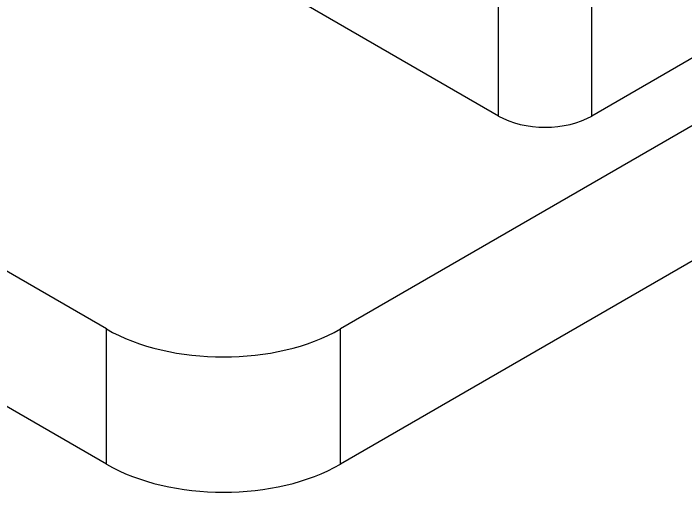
# Model space of a CAD drawing. Header units: millimetres. Extents: x -105 to 105, y -148 to 148.
# Drawn here: x 46.35 to 56.1, y -76.27 to -69.2 of the extents above; entities that cross this region are included whole.
import ezdxf

# ---------------------------------------------------------------- set-up
doc = ezdxf.new("R2010")
doc.units = ezdxf.units.MM
doc.layers.get('0').update_dxf_attribs({"lineweight": 18})

msp = doc.modelspace()

# ---------------------------------------------------------------- linework, layer by layer
at = {"color": 7, "lineweight": 30}
for p, q in [((77.4006, -58.5872), (51.0962, -73.774)), ((77.4006, -60.5468), (51.0962, -75.7336))]:
    msp.add_line(p, q, dxfattribs=at)
at = {"color": 7, "lineweight": 30, "ltscale": 0.416414}
msp.add_line((72.0548, -60.6937), (54.7449, -70.6877), dxfattribs=at)
at = {"color": 7, "lineweight": 30, "ltscale": 0.314351}
msp.add_line((53.3872, -70.6877), (40.3199, -63.1432), dxfattribs=at)
at = {"color": 7, "lineweight": 30, "ltscale": 0.157176}
for p, q in [((53.3872, -70.6877), (53.3872, -63.1432)), ((54.7449, -70.6877), (54.7449, -63.1432))]:
    msp.add_line(p, q, dxfattribs=at)
at = {"color": 7, "lineweight": 30, "ltscale": 0.306186}
for p, q in [((47.7021, -73.774), (34.9741, -66.4255)), ((47.7021, -75.7336), (34.9741, -68.3851))]:
    msp.add_line(p, q, dxfattribs=at)
at = {"color": 7, "lineweight": 30, "ltscale": 0.040825}
for p, q in [((47.7021, -75.7336), (47.7021, -73.774)), ((51.0962, -75.7336), (51.0962, -73.774))]:
    msp.add_line(p, q, dxfattribs=at)
at = {"color": 7, "lineweight": 30}
for centre, major_axis in [((54.066, -70.2957), (0.96, 0)), ((49.3991, -72.7942), (2.4, 0)), ((49.3991, -74.7538), (2.4, 0))]:
    msp.add_ellipse(centre, major_axis=major_axis, ratio=0.57735, start_param=3.926991, end_param=5.497787, dxfattribs=at)

doc.saveas('drawing.dxf')
